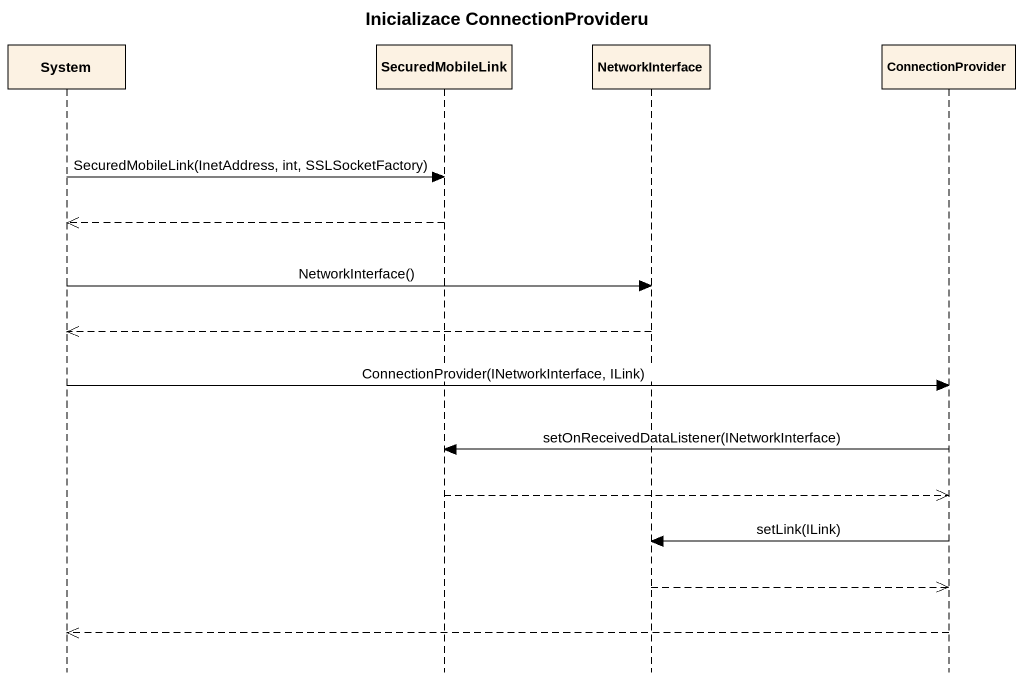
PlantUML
@startuml
title Inicializace ConnectionProvideru
hide footbox
participant System
participant SecuredMobileLink
participant NetworkInterface
participant ConnectionProvider

System -> SecuredMobileLink : SecuredMobileLink(InetAddress, int, SSLSocketFactory)
SecuredMobileLink -->> System
System -> NetworkInterface : NetworkInterface()
NetworkInterface -->> System
System -> ConnectionProvider : ConnectionProvider(INetworkInterface, ILink)
ConnectionProvider -> SecuredMobileLink : setOnReceivedDataListener(INetworkInterface)
SecuredMobileLink -->> ConnectionProvider
ConnectionProvider -> NetworkInterface : setLink(ILink)
NetworkInterface -->> ConnectionProvider
ConnectionProvider -->> System
@enduml
